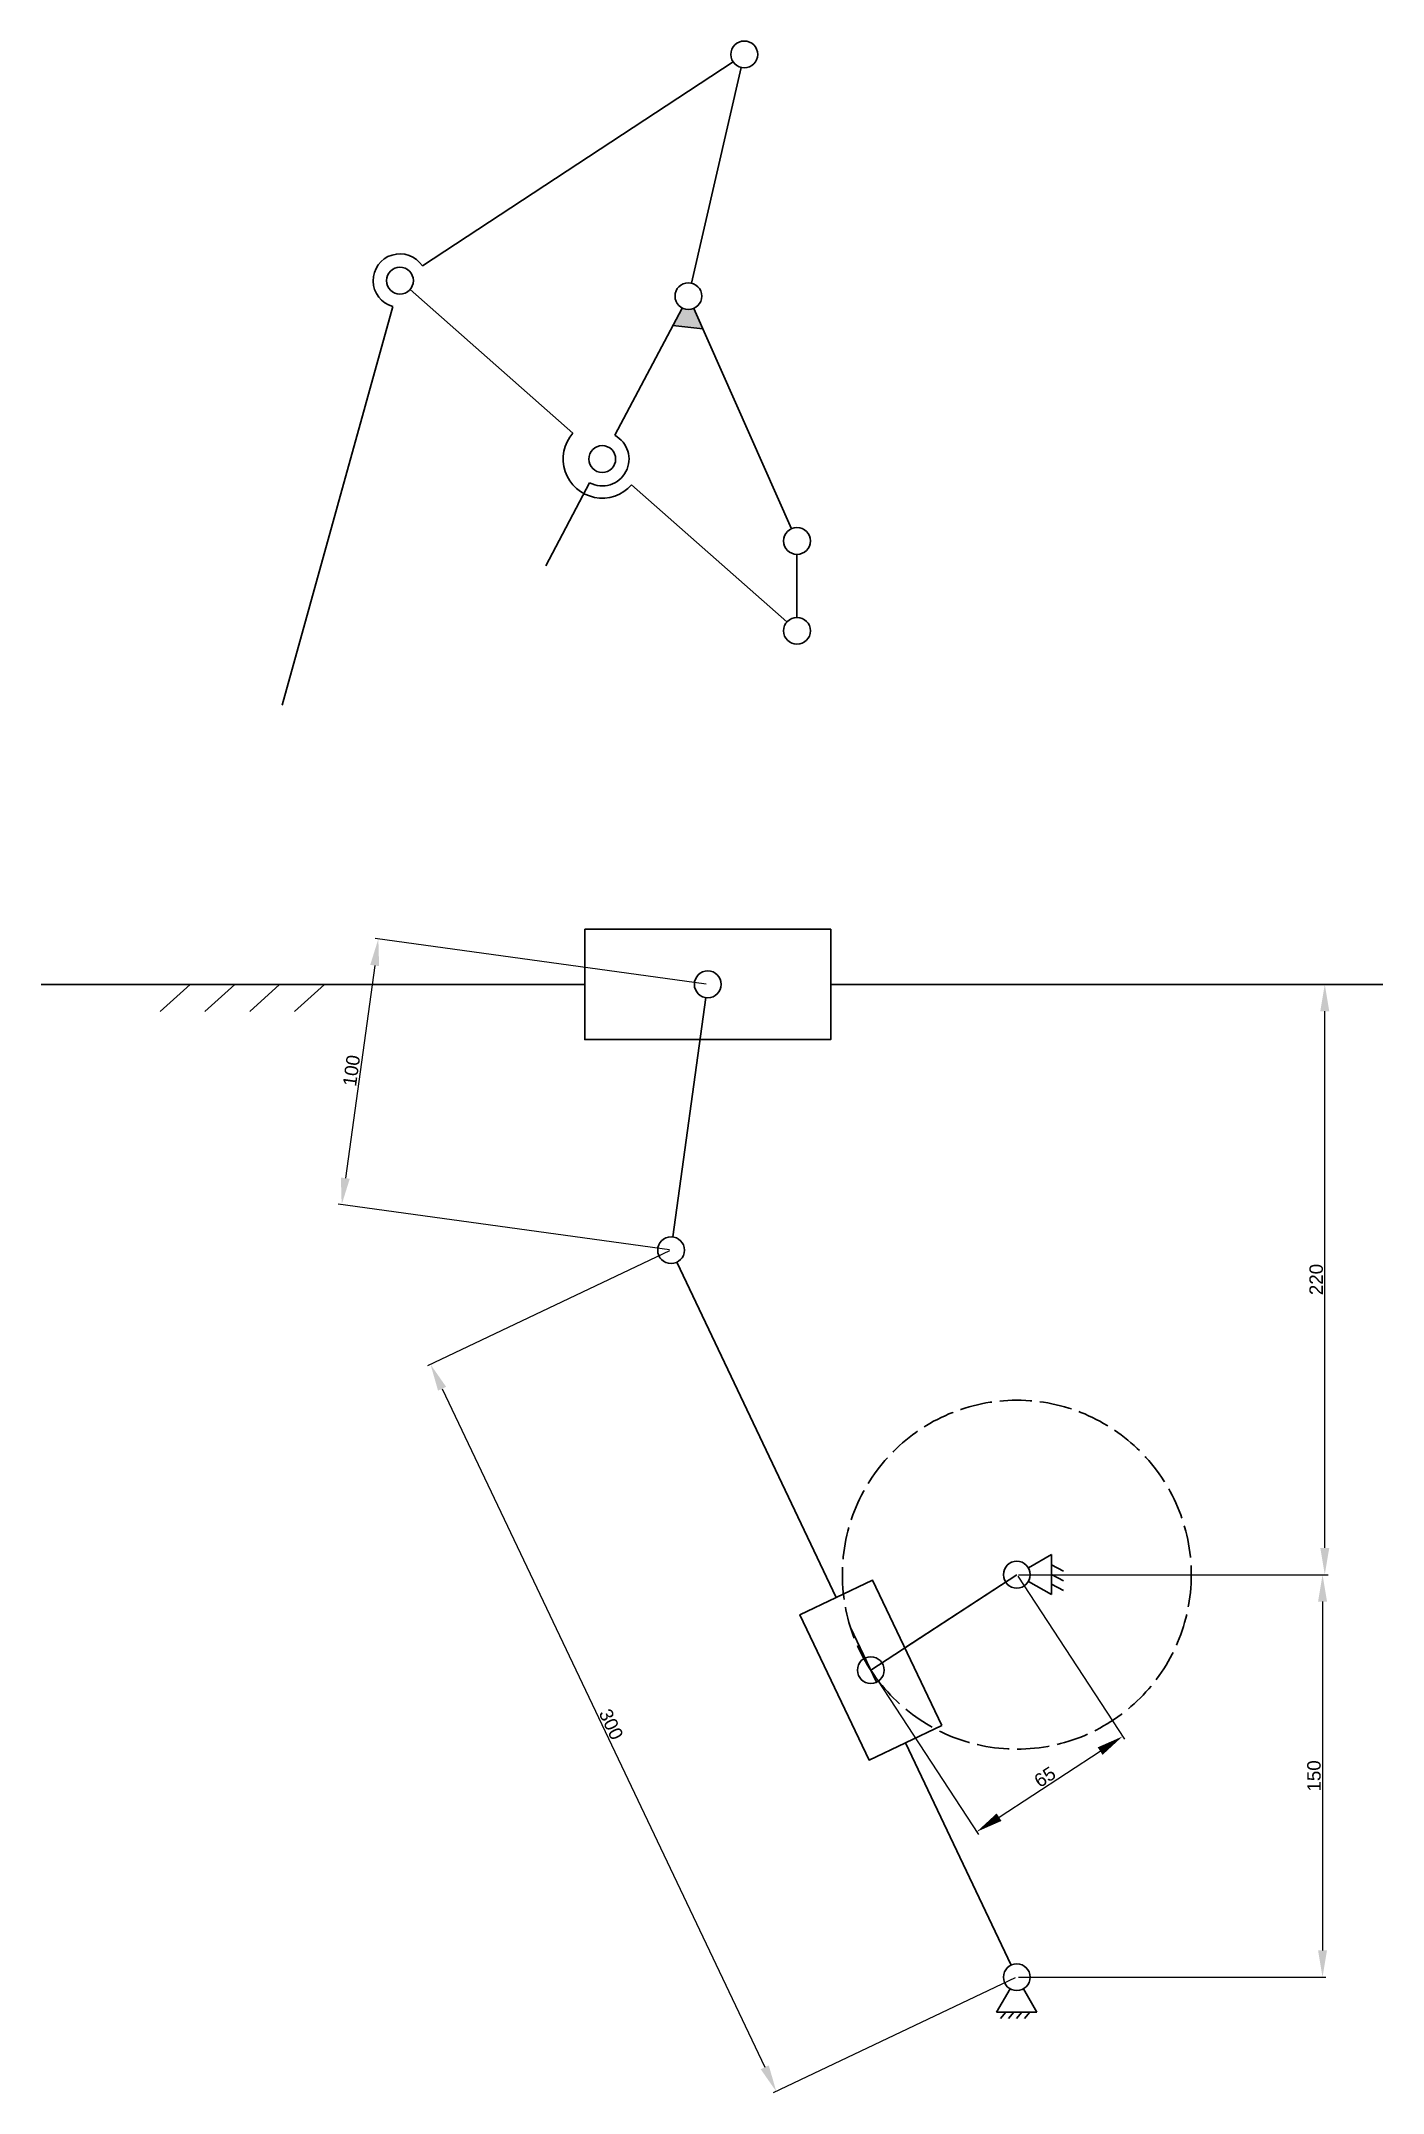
# Model space of a CAD drawing. Header units: millimetres. Extents: x 1677 to 2177, y 1864 to 2629.
import ezdxf

# ---------------------------------------------------------------- set-up
doc = ezdxf.new("R2010")
doc.units = ezdxf.units.MM
doc.linetypes.add('ACAD_ISO02W100', pattern=[15, 12, -3])
doc.layers.get('0').update_dxf_attribs({"lineweight": 30})
doc.styles.get("Standard").update_dxf_attribs({"font": 'arial.ttf'})
doc.dimstyles.new('ISO-25', dxfattribs={"dimtxt": 5, "dimasz": 10, "dimexe": 1.25, "dimexo": 0.625, "dimtad": 1, "dimtxsty": 'Standard', "dimcen": 2.5, "dimadec": 0, "dimazin": 0, "dimtfac": 1, "dimtmove": 0, "dimatfit": 3, "dimfxl": 1, "dimarcsym": 0})

# ---------------------------------------------------------------- blocks, each defined once
blk = doc.blocks.new('*D2')
at = {"color": 0, "lineweight": -2, "transparency": 16777216}
for p, q in [((2041.55, 2277.6), (2156.93, 2277.6)), ((2155.68, 2067.6), (2155.68, 2267.6)), ((2041.55, 2057.6), (2156.93, 2057.6))]:
    blk.add_line(p, q, dxfattribs=at)
at = {"color": 0, "transparency": 16777216}
for points in [[(2154.01, 2267.6), (2157.35, 2267.6), (2155.68, 2277.6)], [(2154.01, 2067.6), (2157.35, 2067.6), (2155.68, 2057.6)]]:
    blk.add_solid(points, dxfattribs=at)
at = {"layer": 'Defpoints', "color": 0, "transparency": 16777216}
for p in [(2040.93, 2277.6), (2155.68, 2277.6), (2040.93, 2057.6)]:
    blk.add_point(p, dxfattribs=at)
at = {"color": 0, "transparency": 16777216, "insert": (2152.5, 2167.6), "char_height": 5, "attachment_point": 5, "rotation": 90}
blk.add_mtext('220', dxfattribs=at)
blk = doc.blocks.new('*D4')
at = {"color": 0, "lineweight": -2, "transparency": 16777216}
for p, q in [((2041.27, 2057.07), (2081.03, 1996.28)), ((1986.87, 2021.5), (2026.63, 1960.71)), ((2034.31, 1967.23), (2071.97, 1991.86))]:
    blk.add_line(p, q, dxfattribs=at)
at = {"color": 0, "transparency": 16777216}
for points in [[(2071.06, 1993.25), (2072.88, 1990.46), (2080.34, 1997.33)], [(2033.4, 1968.62), (2035.22, 1965.83), (2025.94, 1961.75)]]:
    blk.add_solid(points, dxfattribs=at)
at = {"layer": 'Defpoints', "color": 0, "transparency": 16777216}
for p in [(2040.93, 2057.6), (1986.53, 2022.02), (2080.34, 1997.33)]:
    blk.add_point(p, dxfattribs=at)
at = {"color": 0, "transparency": 16777216, "insert": (2051.4, 1982.2), "char_height": 5, "attachment_point": 5, "rotation": 33.18488}
blk.add_mtext('65', dxfattribs=at)
blk = doc.blocks.new('*D5')
at = {"color": 0, "lineweight": -2, "transparency": 16777216}
for p, q in [((1925.17, 2277.68), (1801.79, 2294.71)), ((1801.66, 2284.63), (1790.73, 2205.38)), ((1911.5, 2178.62), (1788.12, 2195.65))]:
    blk.add_line(p, q, dxfattribs=at)
at = {"color": 0, "transparency": 16777216}
for points in [[(1800.01, 2284.86), (1803.31, 2284.4), (1803.03, 2294.54)], [(1789.07, 2205.61), (1792.38, 2205.16), (1789.36, 2195.48)]]:
    blk.add_solid(points, dxfattribs=at)
at = {"layer": 'Defpoints', "color": 0, "transparency": 16777216}
for p in [(1925.79, 2277.6), (1789.36, 2195.48), (1912.12, 2178.54)]:
    blk.add_point(p, dxfattribs=at)
at = {"color": 0, "transparency": 16777216, "insert": (1793.05, 2245.44), "char_height": 5, "attachment_point": 5, "rotation": 82.14227}
blk.add_mtext('100', dxfattribs=at)
blk = doc.blocks.new('*D8')
at = {"color": 0, "lineweight": -2, "transparency": 16777216}
for p, q in [((2041.55, 2057.6), (2156.09, 2057.6)), ((2154.84, 2047.6), (2154.84, 1917.6)), ((2041.55, 1907.6), (2156.09, 1907.6))]:
    blk.add_line(p, q, dxfattribs=at)
at = {"color": 0, "transparency": 16777216}
for points in [[(2153.18, 2047.6), (2156.51, 2047.6), (2154.84, 2057.6)], [(2153.18, 1917.6), (2156.51, 1917.6), (2154.84, 1907.6)]]:
    blk.add_solid(points, dxfattribs=at)
at = {"layer": 'Defpoints', "color": 0, "transparency": 16777216}
for p in [(2040.93, 2057.6), (2040.93, 1907.6), (2154.84, 1907.6)]:
    blk.add_point(p, dxfattribs=at)
at = {"color": 0, "transparency": 16777216, "insert": (2151.67, 1982.6), "char_height": 5, "attachment_point": 5, "rotation": 90}
blk.add_mtext('150', dxfattribs=at)
blk = doc.blocks.new('*D9')
at = {"color": 0, "lineweight": -2, "transparency": 16777216}
for p, q in [((1911.55, 2178.27), (1821.36, 2135.39)), ((1826.78, 2126.89), (1947, 1874.02)), ((2040.36, 1907.33), (1950.17, 1864.45))]:
    blk.add_line(p, q, dxfattribs=at)
at = {"color": 0, "transparency": 16777216}
for points in [[(1828.29, 2127.61), (1825.28, 2126.18), (1822.49, 2135.92)], [(1948.51, 1874.73), (1945.5, 1873.3), (1951.3, 1864.99)]]:
    blk.add_solid(points, dxfattribs=at)
at = {"layer": 'Defpoints', "color": 0, "transparency": 16777216}
for p in [(1912.12, 2178.54), (2040.93, 1907.6), (1951.3, 1864.99)]:
    blk.add_point(p, dxfattribs=at)
at = {"color": 0, "transparency": 16777216, "insert": (1889.76, 2001.82), "char_height": 5, "attachment_point": 5, "rotation": 295.42743}
blk.add_mtext('300', dxfattribs=at)

msp = doc.modelspace()

# ---------------------------------------------------------------- hatches: boundary and pattern name
h = msp.add_hatch(color=256)
h.dxf.hatch_style = 1
h.paths.add_polyline_path([(1920.594, 2529.501, -0.2299456), (1916.228, 2529.652), (1912.749, 2523.077), (1923.98, 2521.865)])

# ---------------------------------------------------------------- linework, layer by layer
for p, q in [((1819.436, 2545.338), (1935.193, 2621.403)), ((1938.246, 2619.277), (1919.692, 2538.944)), ((1875.525, 2482.999), (1814.828, 2536.539)), ((1767.158, 2381.633), (1808.404, 2530.21)), ((1916.228, 2529.652), (1891.121, 2482.206)), ((1920.594, 2529.501), (1956.993, 2447.411)), ((1912.749, 2523.077), (1923.98, 2521.865)), ((1881.767, 2464.529), (1865.401, 2433.601)), ((1955.27, 2412.657), (1897.363, 2463.736)), ((1959.02, 2437.84), (1959.02, 2414.349)), ((1677.35, 2277.597), (1879.949, 2277.597)), ((1732.853, 2277.597), (1721.728, 2267.536)), ((1749.542, 2277.597), (1738.416, 2267.536)), ((1766.23, 2277.597), (1755.105, 2267.536)), ((1782.919, 2277.597), (1771.793, 2267.536)), ((1925.103, 2272.644), (1912.799, 2183.489)), ((1971.625, 2277.597), (2177.35, 2277.597)), ((1914.263, 2174.02), (1973.646, 2049.113)), ((2045.245, 2060.116), (2053.882, 2065.155)), ((2053.882, 2065.155), (2053.882, 2050.155)), ((2040.926, 2057.597), (1986.527, 2022.02)), ((1999.196, 2030.306), (2040.926, 2057.597)), ((2053.882, 2061.286), (2058.273, 2058.893)), ((2053.882, 2057.697), (2058.273, 2055.304)), ((2053.882, 2050.155), (2045.262, 2055.107)), ((2053.882, 2054.108), (2058.273, 2051.716)), ((1978.993, 2037.867), (1988.674, 2017.504)), ((1999.408, 1994.926), (2038.779, 1912.112)), ((2033.336, 1894.555), (2038.411, 1903.275)), ((2043.396, 1903.249), (2048.336, 1894.555)), ((2048.336, 1894.555), (2033.336, 1894.555)), ((2036.782, 1894.555), (2034.796, 1892.18)), ((2039.762, 1894.555), (2037.776, 1892.18)), ((2042.742, 1894.555), (2040.756, 1892.18)), ((2045.722, 1894.555), (2043.736, 1892.18)), ((2048.336, 1894.555), (2048.336, 1894.555))]:
    msp.add_line(p, q)
for points in [[(1879.949, 2298.163), (1971.625, 2298.163), (1971.625, 2257.03), (1879.949, 2257.03)], [(2012.955, 2001.366), (1987.193, 2055.554), (1960.099, 2042.673), (1985.861, 1988.485)]]:
    msp.add_lwpolyline(points, close=True)
for centre in [(1939.371, 2624.149), (1811.078, 2539.846), (1918.567, 2534.072), (1886.444, 2473.367), (1959.02, 2442.84), (1959.02, 2409.349), (1925.787, 2277.597), (1912.116, 2178.536), (2040.926, 2057.597), (1986.527, 2022.02), (2040.926, 1907.597)]:
    msp.add_circle(centre, 5)
at = {"linetype": 'ACAD_ISO02W100'}
msp.add_circle((2040.926, 2057.597), 65, dxfattribs=at)
for centre, radius, start, end in [((1811.078, 2539.846), 10, 33.309531, 254.485285), ((1886.444, 2473.367), 14.56, 138.584981, 318.584981), ((1886.444, 2473.367), 10, 242.113462, 62.113462)]:
    msp.add_arc(centre, radius, start, end)

# ---------------------------------------------------------------- dimensions: what is measured, and where the dimension line sits
for p1, p2, distance, picture, middle in [((1925.787, 2277.597), (1912.116, 2178.536), -123.921, '*D5', (1793.046, 2245.442)), ((1912.116, 2178.536), (2040.926, 1907.597), -99.241, '*D9', (1889.765, 2001.821)), ((1986.527, 2022.02), (2040.926, 2057.597), -72.012, '*D4', (2051.402, 1982.2))]:
    dim = msp.add_aligned_dim(p1=p1, p2=p2, distance=distance, dimstyle='ISO-25')
    dim.commit()
    dim.dimension.update_dxf_attribs({"geometry": picture, "text_midpoint": middle})
for base, p2, picture, middle in [((2155.679, 2277.597), (2040.926, 2277.597), '*D2', (2152.501, 2167.597)), ((2154.844, 1907.597), (2040.926, 1907.597), '*D8', (2151.666, 1982.597))]:
    dim = msp.add_linear_dim(base=base, p1=(2040.926, 2057.597), p2=p2, angle=90, dimstyle='ISO-25')
    dim.commit()
    dim.dimension.update_dxf_attribs({"geometry": picture, "text_midpoint": middle})

doc.saveas('drawing.dxf')
